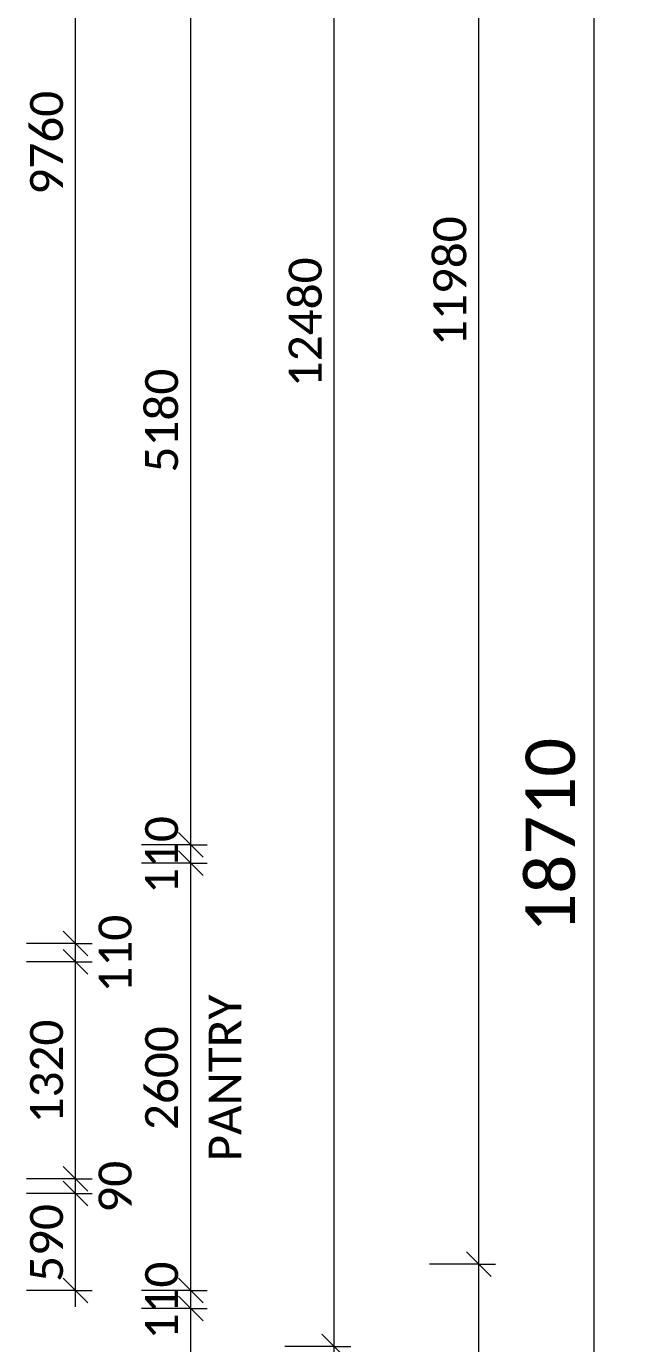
# Model space of a CAD drawing. Header units: millimetres. Extents: x 21880 to 46126, y 2095 to 35083.
# Drawn here: x 42522 to 46126, y 15836 to 23849 of the extents above; entities that cross this region are included whole.
import ezdxf

# ---------------------------------------------------------------- set-up
doc = ezdxf.new("R2010")
doc.units = ezdxf.units.MM
doc.layers.add('A-ANNO-DIMS', color=211, linetype='Continuous', lineweight=9)
doc.layers.add('A-ANNO-DIMS-100', color=211, linetype='Continuous', lineweight=9)
doc.styles.add('Calibri_4', font='calibri.ttf', dxfattribs={"height": 300})
doc.styles.add('Calibri_5', font='calibri.ttf', dxfattribs={"height": 200})
doc.dimstyles.new('2_0mm_Calibrii', dxfattribs={"dimscale": 304.8, "dimtxt": 235.469685, "dimasz": 0.492126, "dimexe": 0.328084, "dimexo": 0.0625, "dimgap": 0, "dimtad": 1, "dimdec": 0, "dimzin": 0, "dimdsep": 46, "dimtxsty": 'Calibri_5', "dimblk1": 'OBLIQUE', "dimblk2": 'OBLIQUE', "dimsah": 1, "dimcen": 0.09, "dimdle": 0.328084, "dimazin": 0, "dimtfac": 1, "dimtdec": 4, "dimtix": 1, "dimtmove": 0, "dimatfit": 3, "dimfxl": 0.984252, "dimfxlon": 1, "dimtvp": 1, "dimtolj": 1, "dimtzin": 0, "dimarcsym": 2})
doc.dimstyles.new('2_0mm_Calibrii_1', dxfattribs={"dimscale": 304.8, "dimtxt": 235.469685, "dimasz": 0.492126, "dimexe": 0.328084, "dimexo": 0.0625, "dimgap": 0, "dimtad": 1, "dimdec": 0, "dimzin": 0, "dimdsep": 46, "dimtxsty": 'Calibri_5', "dimblk1": 'OBLIQUE', "dimblk2": 'OBLIQUE', "dimsah": 1, "dimcen": 0.09, "dimdle": 0.328084, "dimazin": 0, "dimtfac": 1, "dimtdec": 4, "dimtix": 1, "dimtmove": 2, "dimatfit": 3, "dimfxl": 0.984252, "dimfxlon": 1, "dimtvp": 1, "dimtolj": 1, "dimtzin": 0, "dimarcsym": 2})
doc.dimstyles.new('3_0mm_CALIBRI', dxfattribs={"dimscale": 304.8, "dimtxt": 353.204527, "dimasz": 0.492126, "dimexe": 0.492126, "dimexo": 0.0625, "dimgap": 0, "dimtad": 1, "dimdec": 0, "dimzin": 0, "dimdsep": 46, "dimtxsty": 'Calibri_4', "dimblk1": 'OBLIQUE', "dimblk2": 'OBLIQUE', "dimsah": 1, "dimcen": 0.09, "dimdle": 0.328084, "dimazin": 0, "dimtfac": 1, "dimtdec": 4, "dimtix": 1, "dimtmove": 0, "dimatfit": 3, "dimfxl": 1.968504, "dimfxlon": 1, "dimtvp": 1, "dimtolj": 1, "dimtzin": 0, "dimarcsym": 2})

# ---------------------------------------------------------------- blocks, each defined once
blk = doc.blocks.new('DIMBLOCK11-1_ LOWER GROUND FLOOR')
at = {"layer": 'A-ANNO-DIMS-100'}
for p, q in [((45975.7, 28299.5), (45900.7, 28374.5)), ((45975.7, 28399.5), (45975.7, 9489.5)), ((45975.7, 28299.5), (45375.7, 28299.5)), ((45975.7, 28299.5), (46050.7, 28224.5)), ((45975.7, 28299.5), (46125.7, 28299.5)), ((45975.7, 9589.5), (45900.7, 9664.5)), ((45975.7, 9589.5), (45375.7, 9589.5)), ((45975.7, 9589.5), (46050.7, 9514.5)), ((45975.7, 9589.5), (46125.7, 9589.5))]:
    blk.add_line(p, q, dxfattribs=at)
at = {"layer": 'A-ANNO-DIMS-100', "color": 0, "insert": (45559.9, 18336.5), "char_height": 300, "width": 1459.14, "attachment_point": 1, "rotation": 90, "line_spacing_factor": 1.158048, "style": 'Calibri_4'}
blk.add_mtext('18710', dxfattribs=at)
blk = doc.blocks.new('_Oblique')
at = {"color": 0, "linetype": 'ByBlock', "lineweight": -2}
blk.add_line((-0.5, -0.5), (0.5, 0.5), dxfattribs=at)
blk = doc.blocks.new('DIMBLOCK12-1_ LOWER GROUND FLOOR')
at = {"layer": 'A-ANNO-DIMS-100'}
for p, q in [((45275.7, 16319.5), (45200.7, 16394.5)), ((45275.7, 16319.5), (44975.7, 16319.5)), ((45275.7, 9489.5), (45275.7, 16319.5)), ((45275.7, 16319.5), (45350.7, 16244.5)), ((45275.7, 16319.5), (45375.7, 16319.5)), ((45275.7, 9589.5), (45200.7, 9664.5)), ((45275.7, 9589.5), (44975.7, 9589.5)), ((45275.7, 9589.5), (45350.7, 9514.5)), ((45275.7, 9589.5), (45375.7, 9589.5))]:
    blk.add_line(p, q, dxfattribs=at)
at = {"layer": 'A-ANNO-DIMS-100', "color": 0, "insert": (44998.5, 12630.2), "char_height": 200, "width": 778.208, "attachment_point": 1, "rotation": 90, "line_spacing_factor": 1.158048, "style": 'Calibri_5'}
blk.add_mtext('6730', dxfattribs=at)
blk = doc.blocks.new('DIMBLOCK13-1_ LOWER GROUND FLOOR')
at = {"layer": 'A-ANNO-DIMS-100'}
for p, q in [((45275.7, 28299.5), (45200.7, 28374.5)), ((45275.7, 16319.5), (45275.7, 28399.5)), ((45275.7, 28299.5), (44975.7, 28299.5)), ((45275.7, 28299.5), (45350.7, 28224.5)), ((45275.7, 28299.5), (45375.7, 28299.5)), ((45275.7, 16319.5), (45200.7, 16394.5)), ((45275.7, 16319.5), (44975.7, 16319.5)), ((45275.7, 16319.5), (45350.7, 16244.5)), ((45275.7, 16319.5), (45375.7, 16319.5))]:
    blk.add_line(p, q, dxfattribs=at)
at = {"layer": 'A-ANNO-DIMS-100', "color": 0, "insert": (44998.5, 21904.1), "char_height": 200, "width": 972.76, "attachment_point": 1, "rotation": 90, "line_spacing_factor": 1.158048, "style": 'Calibri_5'}
blk.add_mtext('11980', dxfattribs=at)
blk = doc.blocks.new('DIMBLOCK64-1_ LOWER GROUND FLOOR')
at = {"layer": 'A-ANNO-DIMS-100'}
for p, q in [((44395.9, 15819.5), (44320.9, 15894.5)), ((44395.9, 15819.5), (44095.9, 15819.5)), ((44395.9, 14999.5), (44395.9, 15819.5)), ((44395.9, 15819.5), (44470.9, 15744.5)), ((44395.9, 15819.5), (44495.9, 15819.5)), ((44395.9, 14999.5), (44320.9, 15074.5)), ((44395.9, 14999.5), (44095.9, 14999.5)), ((44395.9, 14999.5), (44470.9, 14924.5)), ((44395.9, 14999.5), (44495.9, 14999.5))]:
    blk.add_line(p, q, dxfattribs=at)
at = {"layer": 'A-ANNO-DIMS-100', "color": 0, "char_height": 200, "attachment_point": 1, "rotation": 90, "line_spacing_factor": 1.158048, "style": 'Calibri_5'}
for s, insert, width in [('820', (44118.7, 15166.3), 583.656), ('D', (44504.8, 15313), 231.61)]:
    blk.add_mtext(s, dxfattribs=dict(at, insert=insert, width=width))
blk = doc.blocks.new('DIMBLOCK65-1_ LOWER GROUND FLOOR')
at = {"layer": 'A-ANNO-DIMS-100'}
for p, q in [((44395.9, 28299.5), (44320.9, 28374.5)), ((44395.9, 15819.5), (44395.9, 28399.5)), ((44395.9, 28299.5), (44095.9, 28299.5)), ((44395.9, 28299.5), (44470.9, 28224.5)), ((44395.9, 28299.5), (44495.9, 28299.5)), ((44395.9, 15819.5), (44320.9, 15894.5)), ((44395.9, 15819.5), (44095.9, 15819.5)), ((44395.9, 15819.5), (44470.9, 15744.5)), ((44395.9, 15819.5), (44495.9, 15819.5))]:
    blk.add_line(p, q, dxfattribs=at)
at = {"layer": 'A-ANNO-DIMS-100', "color": 0, "insert": (44118.7, 21654.1), "char_height": 200, "width": 972.76, "attachment_point": 1, "rotation": 90, "line_spacing_factor": 1.158048, "style": 'Calibri_5'}
blk.add_mtext('12480', dxfattribs=at)
blk = doc.blocks.new('DIMBLOCK71-1_ LOWER GROUND FLOOR')
at = {"layer": 'A-ANNO-DIMS-100'}
for p, q in [((43522.4, 16049.5), (43447.4, 16124.5)), ((43522.4, 16049.5), (43222.4, 16049.5)), ((43522.4, 14339.5), (43522.4, 16049.5)), ((43522.4, 16049.5), (43597.4, 15974.5)), ((43522.4, 16049.5), (43622.4, 16049.5)), ((43522.4, 14339.5), (43447.4, 14414.5)), ((43522.4, 14339.5), (43222.4, 14339.5)), ((43522.4, 14339.5), (43597.4, 14264.5)), ((43522.4, 14339.5), (43622.4, 14339.5))]:
    blk.add_line(p, q, dxfattribs=at)
at = {"layer": 'A-ANNO-DIMS-100', "color": 0, "char_height": 200, "attachment_point": 1, "rotation": 90, "line_spacing_factor": 1.158048, "style": 'Calibri_5'}
for s, insert, width in [("L'DRY", (43631.3, 14833.5), 866.22), ('1710', (43245.2, 14870.2), 778.208)]:
    blk.add_mtext(s, dxfattribs=dict(at, insert=insert, width=width))
blk = doc.blocks.new('DIMBLOCK72-1_ LOWER GROUND FLOOR')
at = {"layer": 'A-ANNO-DIMS-100'}
for p, q in [((43522.4, 16159.5), (43447.4, 16234.5)), ((43522.4, 16159.5), (43222.4, 16159.5)), ((43522.4, 16049.5), (43447.4, 16124.5)), ((43522.4, 16049.5), (43522.4, 16159.5)), ((43522.4, 16159.5), (43597.4, 16084.5)), ((43522.4, 16159.5), (43622.4, 16159.5)), ((43522.4, 16049.5), (43222.4, 16049.5)), ((43522.4, 16049.5), (43597.4, 15974.5)), ((43522.4, 16049.5), (43622.4, 16049.5))]:
    blk.add_line(p, q, dxfattribs=at)
at = {"layer": 'A-ANNO-DIMS-100', "color": 0, "insert": (43245.2, 15861.3), "char_height": 200, "width": 583.656, "attachment_point": 1, "rotation": 90, "line_spacing_factor": 1.158048, "style": 'Calibri_5'}
blk.add_mtext('110', dxfattribs=at)
blk = doc.blocks.new('DIMBLOCK73-1_ LOWER GROUND FLOOR')
at = {"layer": 'A-ANNO-DIMS-100'}
for p, q in [((43522.4, 18759.5), (43447.4, 18834.5)), ((43522.4, 18759.5), (43222.4, 18759.5)), ((43522.4, 16159.5), (43522.4, 18759.5)), ((43522.4, 18759.5), (43597.4, 18684.5)), ((43522.4, 18759.5), (43622.4, 18759.5)), ((43522.4, 16159.5), (43447.4, 16234.5)), ((43522.4, 16159.5), (43222.4, 16159.5)), ((43522.4, 16159.5), (43597.4, 16084.5)), ((43522.4, 16159.5), (43622.4, 16159.5))]:
    blk.add_line(p, q, dxfattribs=at)
at = {"layer": 'A-ANNO-DIMS-100', "color": 0, "char_height": 200, "attachment_point": 1, "rotation": 90, "line_spacing_factor": 1.158048, "style": 'Calibri_5'}
for s, insert, width in [('PANTRY', (43631.3, 16944.1), 1236.795), ('2600', (43245.2, 17135.2), 778.208)]:
    blk.add_mtext(s, dxfattribs=dict(at, insert=insert, width=width))
blk = doc.blocks.new('DIMBLOCK74-1_ LOWER GROUND FLOOR')
at = {"layer": 'A-ANNO-DIMS-100'}
for p, q in [((43522.4, 18869.5), (43447.4, 18944.5)), ((43522.4, 18869.5), (43222.4, 18869.5)), ((43522.4, 18759.5), (43447.4, 18834.5)), ((43522.4, 18759.5), (43522.4, 18869.5)), ((43522.4, 18869.5), (43597.4, 18794.5)), ((43522.4, 18869.5), (43622.4, 18869.5)), ((43522.4, 18759.5), (43222.4, 18759.5)), ((43522.4, 18759.5), (43597.4, 18684.5)), ((43522.4, 18759.5), (43622.4, 18759.5))]:
    blk.add_line(p, q, dxfattribs=at)
at = {"layer": 'A-ANNO-DIMS-100', "color": 0, "insert": (43245.2, 18571.3), "char_height": 200, "width": 583.656, "attachment_point": 1, "rotation": 90, "line_spacing_factor": 1.158048, "style": 'Calibri_5'}
blk.add_mtext('110', dxfattribs=at)
blk = doc.blocks.new('DIMBLOCK75-1_ LOWER GROUND FLOOR')
at = {"layer": 'A-ANNO-DIMS-100'}
for p, q in [((43522.4, 24049.5), (43447.4, 24124.5)), ((43522.4, 24049.5), (43222.4, 24049.5)), ((43522.4, 18869.5), (43522.4, 24049.5)), ((43522.4, 24049.5), (43597.4, 23974.5)), ((43522.4, 24049.5), (43622.4, 24049.5)), ((43522.4, 18869.5), (43447.4, 18944.5)), ((43522.4, 18869.5), (43222.4, 18869.5)), ((43522.4, 18869.5), (43597.4, 18794.5)), ((43522.4, 18869.5), (43622.4, 18869.5))]:
    blk.add_line(p, q, dxfattribs=at)
at = {"layer": 'A-ANNO-DIMS-100', "color": 0, "insert": (43245.2, 21135.2), "char_height": 200, "width": 778.208, "attachment_point": 1, "rotation": 90, "line_spacing_factor": 1.158048, "style": 'Calibri_5'}
blk.add_mtext('5180', dxfattribs=at)
blk = doc.blocks.new('DIMBLOCK79-1_ LOWER GROUND FLOOR')
at = {"layer": 'A-ANNO-DIMS-100'}
for p, q in [((42822.4, 16749.5), (42522.4, 16749.5)), ((42822.4, 16749.5), (42747.4, 16824.5)), ((42822.4, 16059.5), (42822.4, 16749.5)), ((42822.4, 16749.5), (42897.4, 16674.5)), ((42822.4, 16749.5), (42922.4, 16749.5)), ((42822.4, 16159.5), (42747.4, 16234.5)), ((42822.4, 16159.5), (42522.4, 16159.5)), ((42822.4, 16159.5), (42897.4, 16084.5)), ((42822.4, 16159.5), (42922.4, 16159.5))]:
    blk.add_line(p, q, dxfattribs=at)
at = {"layer": 'A-ANNO-DIMS-100', "color": 0, "insert": (42545.2, 16211.3), "char_height": 200, "width": 583.656, "attachment_point": 1, "rotation": 90, "line_spacing_factor": 1.158048, "style": 'Calibri_5'}
blk.add_mtext('590', dxfattribs=at)
blk = doc.blocks.new('DIMBLOCK80-1_ LOWER GROUND FLOOR')
at = {"layer": 'A-ANNO-DIMS-100'}
for p, q in [((42822.4, 16839.5), (42747.4, 16914.5)), ((42822.4, 16839.5), (42522.4, 16839.5)), ((42822.4, 16749.5), (42822.4, 16839.5)), ((42822.4, 16839.5), (42897.4, 16764.5)), ((42822.4, 16839.5), (42922.4, 16839.5)), ((42822.4, 16749.5), (42522.4, 16749.5)), ((42822.4, 16749.5), (42747.4, 16824.5)), ((42822.4, 16749.5), (42897.4, 16674.5)), ((42822.4, 16749.5), (42922.4, 16749.5))]:
    blk.add_line(p, q, dxfattribs=at)
at = {"layer": 'A-ANNO-DIMS-100', "color": 0, "insert": (42962.2, 16632.3), "char_height": 200, "width": 389.104, "attachment_point": 1, "rotation": 90, "line_spacing_factor": 1.158048, "style": 'Calibri_5'}
blk.add_mtext('90', dxfattribs=at)
blk = doc.blocks.new('DIMBLOCK81-1_ LOWER GROUND FLOOR')
at = {"layer": 'A-ANNO-DIMS-100'}
for p, q in [((42822.4, 18159.5), (42747.4, 18234.5)), ((42822.4, 18159.5), (42522.4, 18159.5)), ((42822.4, 16839.5), (42822.4, 18159.5)), ((42822.4, 18159.5), (42897.4, 18084.5)), ((42822.4, 18159.5), (42922.4, 18159.5)), ((42822.4, 16839.5), (42747.4, 16914.5)), ((42822.4, 16839.5), (42522.4, 16839.5)), ((42822.4, 16839.5), (42897.4, 16764.5)), ((42822.4, 16839.5), (42922.4, 16839.5))]:
    blk.add_line(p, q, dxfattribs=at)
at = {"layer": 'A-ANNO-DIMS-100', "color": 0, "insert": (42545.2, 17175.2), "char_height": 200, "width": 778.208, "attachment_point": 1, "rotation": 90, "line_spacing_factor": 1.158048, "style": 'Calibri_5'}
blk.add_mtext('1320', dxfattribs=at)
blk = doc.blocks.new('DIMBLOCK82-1_ LOWER GROUND FLOOR')
at = {"layer": 'A-ANNO-DIMS-100'}
for p, q in [((42822.4, 18269.5), (42747.4, 18344.5)), ((42822.4, 18269.5), (42522.4, 18269.5)), ((42822.4, 18159.5), (42747.4, 18234.5)), ((42822.4, 18159.5), (42822.4, 18269.5)), ((42822.4, 18269.5), (42897.4, 18194.5)), ((42822.4, 18269.5), (42922.4, 18269.5)), ((42822.4, 18159.5), (42522.4, 18159.5)), ((42822.4, 18159.5), (42897.4, 18084.5)), ((42822.4, 18159.5), (42922.4, 18159.5))]:
    blk.add_line(p, q, dxfattribs=at)
at = {"layer": 'A-ANNO-DIMS-100', "color": 0, "insert": (42962.2, 17971.3), "char_height": 200, "width": 583.656, "attachment_point": 1, "rotation": 90, "line_spacing_factor": 1.158048, "style": 'Calibri_5'}
blk.add_mtext('110', dxfattribs=at)
blk = doc.blocks.new('DIMBLOCK83-1_ LOWER GROUND FLOOR')
at = {"layer": 'A-ANNO-DIMS-100'}
for p, q in [((42822.4, 18269.5), (42822.4, 28129.5)), ((42822.4, 28029.5), (42747.4, 28104.5)), ((42822.4, 28029.5), (42522.4, 28029.5)), ((42822.4, 28029.5), (42897.4, 27954.5)), ((42822.4, 28029.5), (42922.4, 28029.5)), ((42822.4, 18269.5), (42747.4, 18344.5)), ((42822.4, 18269.5), (42522.4, 18269.5)), ((42822.4, 18269.5), (42897.4, 18194.5)), ((42822.4, 18269.5), (42922.4, 18269.5))]:
    blk.add_line(p, q, dxfattribs=at)
at = {"layer": 'A-ANNO-DIMS-100', "color": 0, "insert": (42545.2, 22825.2), "char_height": 200, "width": 778.208, "attachment_point": 1, "rotation": 90, "line_spacing_factor": 1.158048, "style": 'Calibri_5'}
blk.add_mtext('9760', dxfattribs=at)

msp = doc.modelspace()

# ---------------------------------------------------------------- dimensions: what is measured, and where the dimension line sits
at = {"layer": 'A-ANNO-DIMS'}
for base, p1, p2, dimstyle, override, picture, middle in [((44395.9, 28299.5), (44095.9, 15819.5), (44095.9, 28299.5), '2_0mm_Calibrii', {"dimpost": '<>', "dimfxl": 12479.999998}, 'DIMBLOCK65-1_ LOWER GROUND FLOOR', (44293.5, 22059.5)), ((45275.7, 28299.5), (44975.7, 16319.5), (44975.7, 28299.5), '2_0mm_Calibrii', {"dimpost": '<>', "dimfxl": 11979.999998}, 'DIMBLOCK13-1_ LOWER GROUND FLOOR', (45173.3, 22309.5)), ((45975.7, 9589.5), (45375.7, 28299.5), (45375.7, 9589.5), '3_0mm_CALIBRI', {"dimpost": '<>', "dimfxl": 18709.999999}, 'DIMBLOCK11-1_ LOWER GROUND FLOOR', (45822, 18944.5)), ((42822.4, 28029.5), (42522.4, 18269.5), (42522.4, 28029.5), '2_0mm_Calibrii', {"dimpost": '<>', "dimfxl": 9759.999998}, 'DIMBLOCK83-1_ LOWER GROUND FLOOR', (42720, 23149.5)), ((43522.4, 24049.5), (43222.4, 18869.5), (43222.4, 24049.5), '2_0mm_Calibrii', {"dimpost": '<>', "dimfxl": 5179.999998}, 'DIMBLOCK75-1_ LOWER GROUND FLOOR', (43420, 21459.5)), ((43522.4, 18869.5), (43222.4, 18759.5), (43222.4, 18869.5), '2_0mm_Calibrii', {"dimpost": '<>', "dimfxl": 110}, 'DIMBLOCK74-1_ LOWER GROUND FLOOR', (43420, 18814.5)), ((42822.4, 18159.5), (42522.4, 16839.5), (42522.4, 18159.5), '2_0mm_Calibrii', {"dimpost": '<>', "dimfxl": 1320}, 'DIMBLOCK81-1_ LOWER GROUND FLOOR', (42720, 17499.5)), ((42822.4, 16749.5), (42522.4, 16159.5), (42522.4, 16749.5), '2_0mm_Calibrii', {"dimpost": '<>', "dimfxl": 590}, 'DIMBLOCK79-1_ LOWER GROUND FLOOR', (42720, 16454.5)), ((43522.4, 16159.5), (43222.4, 16049.5), (43222.4, 16159.5), '2_0mm_Calibrii', {"dimpost": '<>', "dimfxl": 110}, 'DIMBLOCK72-1_ LOWER GROUND FLOOR', (43420, 16104.5)), ((45275.7, 16319.5), (44975.7, 9589.5), (44975.7, 16319.5), '2_0mm_Calibrii', {"dimpost": '<>', "dimfxl": 6730.000001}, 'DIMBLOCK12-1_ LOWER GROUND FLOOR', (45173.3, 12954.5))]:
    dim = msp.add_linear_dim(base=base, p1=p1, p2=p2, angle=90, dimstyle=dimstyle, override=override, dxfattribs=at)
    dim.commit()
    dim.dimension.update_dxf_attribs({"geometry": picture, "text_midpoint": middle})
for base, p1, p2, text, override, picture, middle in [((43522.4, 18759.5), (43222.4, 16159.5), (43222.4, 18759.5), '<>\\XPANTRY', {"dimpost": '<>', "dimfxl": 2600}, 'DIMBLOCK73-1_ LOWER GROUND FLOOR', (43522.4, 17459.5)), ((43522.4, 16049.5), (43222.4, 14339.5), (43222.4, 16049.5), "<>\\XL'DRY", {"dimpost": '<>', "dimfxl": 1710}, 'DIMBLOCK71-1_ LOWER GROUND FLOOR', (43522.4, 15194.5)), ((44395.9, 15819.5), (44095.9, 14999.5), (44095.9, 15819.5), '<>\\XD', {"dimpost": '<>', "dimfxl": 820}, 'DIMBLOCK64-1_ LOWER GROUND FLOOR', (44395.9, 15409.5))]:
    dim = msp.add_linear_dim(base=base, p1=p1, p2=p2, angle=90, text=text, dimstyle='2_0mm_Calibrii', override=override, dxfattribs=at)
    dim.commit()
    dim.dimension.update_dxf_attribs({"geometry": picture, "text_midpoint": middle})
for base, p1, p2, override, picture, middle in [((42822.4, 18269.5), (42522.4, 18159.5), (42522.4, 18269.5), {"dimpost": '<>', "dimfxl": 110}, 'DIMBLOCK82-1_ LOWER GROUND FLOOR', (43095.5, 18263.1)), ((42822.4, 16839.5), (42522.4, 16749.5), (42522.4, 16839.5), {"dimpost": '<>', "dimfxl": 90}, 'DIMBLOCK80-1_ LOWER GROUND FLOOR', (43095.5, 16826.9))]:
    dim = msp.add_linear_dim(base=base, p1=p1, p2=p2, angle=90, dimstyle='2_0mm_Calibrii_1', override=override, dxfattribs=at)
    dim.commit()
    dim.dimension.update_dxf_attribs({"geometry": picture, "text_midpoint": middle, "dimtype": 160, "text_rotation": 90})

doc.saveas('drawing.dxf')
